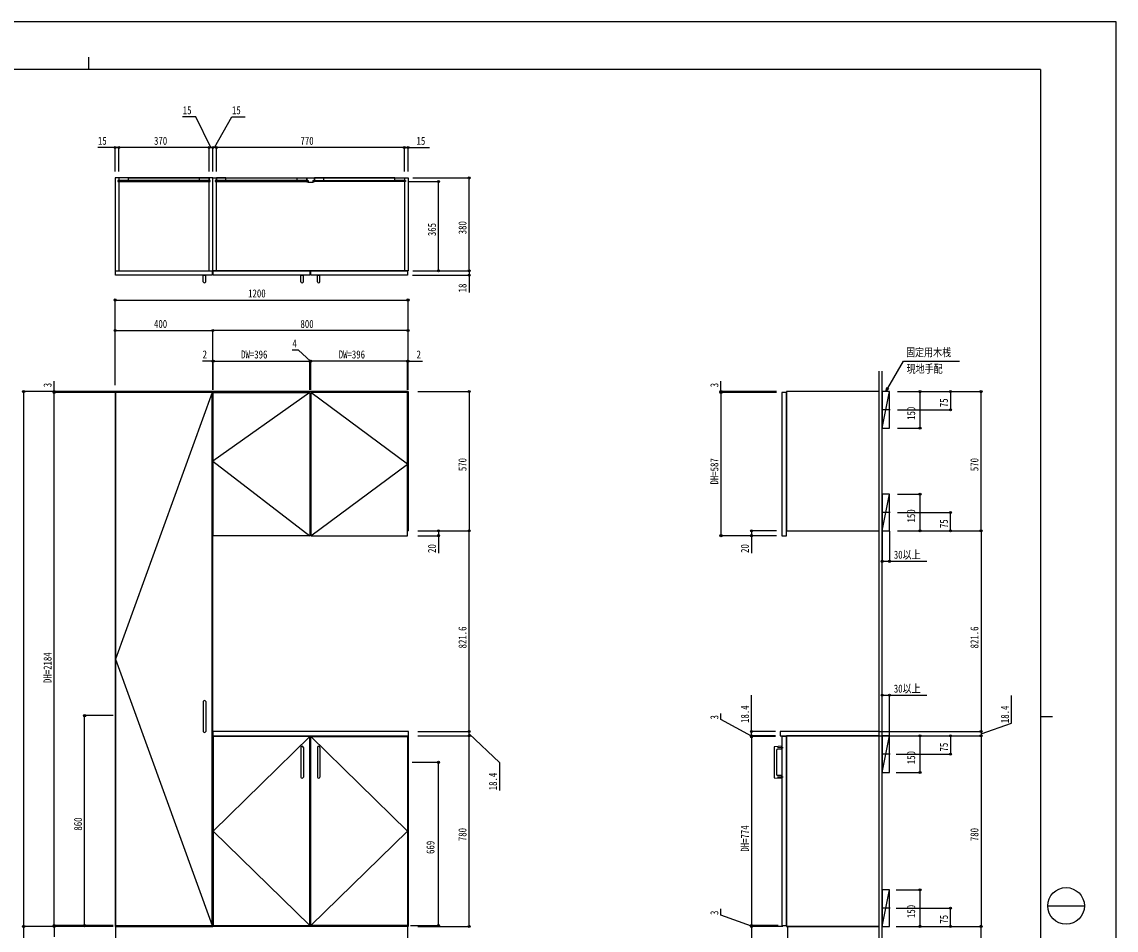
# Model space of a CAD drawing. Units: millimetres, scale not verified. Extents: x -4205 to 4205, y -2970 to 2970.
# Drawn here: x -278 to 4205, y -749 to 2970 of the extents above; entities that cross this region are included whole.
import ezdxf
from ezdxf.enums import TextEntityAlignment as Align

# ---------------------------------------------------------------- set-up
doc = ezdxf.new("R2010")
doc.units = ezdxf.units.MM
doc.header["$LTSCALE"] = 20
for name, color, linetype in [('0-2_YKK_11', 7, 'Continuous'), ('0-3_YKK_12', 2, 'Continuous'), ('0-4_YKK_13', 4, 'Continuous'), ('0-5_YKK_D', 6, 'Continuous'), ('0-6_YKK_ZWAK', 7, 'Continuous'), ('0-7_YSS_K', 3, 'Continuous')]:
    doc.layers.add(name, color=color, linetype=linetype)
doc.styles.add('ＭＳ ゴシック', font='')
doc.styles.get('ＭＳ ゴシック').set_extended_font_data('MS Gothic')

msp = doc.modelspace()

# ---------------------------------------------------------------- linework, layer by layer
at = {"layer": '0-2_YKK_11'}
msp.add_line((906.03, 886), (902.03, 886), dxfattribs=at)
at = {"layer": '0-3_YKK_12'}
for p, q in [((119.02, 2331), (119.02, 2320.5)), ((119.02, 2316.5), (119.02, 1951)), ((158.52, 2331), (449.52, 2331)), ((489.02, 2320.5), (489.02, 2331)), ((489.02, 1951), (489.02, 2316.5)), ((519.02, 2320.5), (519.02, 2331)), ((519.02, 1951), (519.02, 2316.5)), ((558.02, 2331), (849.02, 2331)), ((889.02, 2331), (919.02, 2331)), ((889.02, 2331), (889.02, 2321)), ((889.02, 2321), (894.52, 2321)), ((889.02, 2316), (894.52, 2316)), ((889.02, 2316), (889.02, 2315)), ((889.02, 2315), (894.52, 2314)), ((894.52, 2321), (894.52, 2316)), ((894.52, 2314), (913.52, 2314)), ((913.52, 2321), (919.02, 2321)), ((913.52, 2321), (913.52, 2316)), ((913.52, 2316), (919.02, 2316)), ((913.52, 2314), (919.02, 2315)), ((919.02, 2331), (919.02, 2321)), ((919.02, 2316), (919.02, 2315)), ((1250.02, 2331), (959.02, 2331)), ((1289.02, 2331), (1289.02, 2320.5)), ((1289.02, 2316.5), (1289.02, 1951)), ((1304.02, 1456), (1304.02, 886)), ((3279.31, 1381), (3243.73, 1381)), ((3279.31, 961), (3243.73, 961)), ((504.02, 886), (506.03, 886)), ((1302.03, 886), (1304.02, 886)), ((3279.31, -29), (3243.73, -29)), ((3279.31, -659), (3243.73, -659))]:
    msp.add_line(p, q, dxfattribs=at)
for points in [[(104.02, 1951), (504.02, 1951), (504.02, 2331), (104.02, 2331)], [(114.52, 2316.5), (493.52, 2316.5), (493.52, 2320.5), (114.52, 2320.5)], [(119.02, 2320.5), (158.02, 2320.5), (158.02, 2331), (119.02, 2331)], [(489.02, 2320.5), (450.02, 2320.5), (450.02, 2331), (489.02, 2331)], [(1304.02, 1951), (504.02, 1951), (504.02, 2331), (1304.02, 2331)], [(514.02, 2316.5), (893.02, 2316.5), (893.02, 2320.5), (514.02, 2320.5)], [(519.02, 2320.5), (558.02, 2320.5), (558.02, 2331), (519.02, 2331)], [(888.02, 2320.5), (849.02, 2320.5), (849.02, 2331), (888.02, 2331)], [(1294.02, 2316.5), (915.02, 2316.5), (915.02, 2320.5), (1294.02, 2320.5)], [(920.02, 2320.5), (959.02, 2320.5), (959.02, 2331), (920.02, 2331)], [(1289.02, 2320.5), (1250.02, 2320.5), (1250.02, 2331), (1289.02, 2331)], [(502.02, 1933), (106.02, 1933), (106.02, 1951), (502.02, 1951)], [(902.02, 1933), (506.02, 1933), (506.02, 1951), (902.02, 1951)], [(1302.02, 1933), (906.02, 1933), (906.02, 1951), (1302.02, 1951)], [(104.02, -734), (504.02, -734), (504.02, 1456), (104.02, 1456)], [(106.02, -731), (502.02, -731), (502.02, 1453), (106.02, 1453)], [(902.03, 866), (506.03, 866), (506.03, 1453), (902.03, 1453)], [(906.03, 866), (1302.03, 866), (1302.03, 1453), (906.03, 1453)], [(2836.02, 866), (2854.02, 866), (2854.02, 1453), (2836.02, 1453)], [(2854.02, 886), (3234.02, 886), (3234.02, 1456), (2854.02, 1456)], [(504.02, 46), (1305.52, 46), (1305.52, 64.4), (504.02, 64.4)], [(1304.02, -734), (504.02, -734), (504.02, 46), (1304.02, 46)], [(2829.02, 46), (3234.02, 46), (3234.02, 64.4), (2829.02, 64.4)], [(2854.02, -734), (3234.02, -734), (3234.02, 46), (2854.02, 46)], [(506.02, -731), (902.02, -731), (902.02, 43), (506.02, 43)], [(1302.02, -731), (906.02, -731), (906.02, 43), (1302.02, 43)], [(2836.02, -731), (2854.02, -731), (2854.02, 43), (2836.02, 43)], [(105.02, -804), (1303.02, -804), (1303.02, -734), (105.02, -734)], [(2858.02, -804), (3234.02, -804), (3234.02, -734), (2858.02, -734)]]:
    msp.add_lwpolyline(points, close=True, dxfattribs=at)
for points in [[(502.02, 1453), (106.02, 361), (502.02, -731)], [(1304.02, 886), (1304.02, 1456), (504.02, 1456), (504.02, 886)], [(902.03, 1453), (504.02, 1171), (902.03, 866)], [(906.03, 866), (1302.03, 1159.5), (906.03, 1453)], [(902.02, -731), (506.02, -344), (902.02, 43)], [(906.02, 43), (1302.02, -344), (906.02, -731)]]:
    msp.add_lwpolyline(points, dxfattribs=at)
at = {"layer": '0-4_YKK_13'}
for p, q in [((465.02, 1933), (475.02, 1933)), ((465.02, 1905.34), (465.02, 1933)), ((475.02, 1905.34), (475.02, 1933)), ((865.02, 1933), (875.02, 1933)), ((865.02, 1905.34), (865.02, 1933)), ((875.02, 1905.34), (875.02, 1933)), ((933.02, 1933), (943.02, 1933)), ((933.02, 1905.34), (933.02, 1933)), ((943.02, 1905.34), (943.02, 1933)), ((465.02, 186.43), (465.02, 64.11)), ((475.02, 186.43), (475.02, 64.11)), ((2804.02, 0.41), (2804.02, -124.4)), ((2836.02, 3.51), (2805.44, 1.91)), ((2836.02, -7.51), (2836.02, 3.51)), ((865.02, -0.84), (865.02, -123.16)), ((875.02, -0.84), (875.02, -123.16)), ((933.02, -0.84), (933.02, -123.16)), ((943.02, -0.84), (943.02, -123.16)), ((2815.02, -113.49), (2815.02, -10.5)), ((2816.92, -8.51), (2836.02, -7.51)), ((2817.97, -2), (2841.12, -2)), ((2817.97, -122), (2841.12, -122))]:
    msp.add_line(p, q, dxfattribs=at)
msp.add_lwpolyline([(2805.44, -125.9), (2836.02, -127.51), (2836.02, -116.49), (2816.92, -115.49)], dxfattribs=at)
for centre, radius, start, end in [((470.02, 1906.05), 5.05, 188.0693, 351.9307), ((870.02, 1906.05), 5.05, 188.0693, 351.9307), ((938.02, 1906.05), 5.05, 188.0693, 351.9307), ((470.02, 185.73), 5.05, 8.0102, 171.9898), ((470.02, 64.81), 5.05, 188.0102, 351.9898), ((870.02, -1.54), 5.05, 8.0102, 171.9898), ((938.02, -1.54), 5.05, 8.0102, 171.9898), ((2805.52, 0.41), 1.5, 92.7637, 180.21124), ((2817.02, -10.5), 2, 93.19527, 179.79522), ((870.02, -122.45), 5.05, 188.0102, 351.9898), ((938.02, -122.45), 5.05, 188.0102, 351.9898), ((2805.52, -124.4), 1.5, 179.7637, 267.21124), ((2817.02, -113.49), 2, 180.19527, 266.79522)]:
    msp.add_arc(centre, radius, start, end, dxfattribs=at)
at = {"layer": '0-5_YKK_D'}
for p, q in [((104.02, 2357.1), (104.02, 2457)), ((119.02, 2357.1), (119.02, 2457)), ((119.02, 2357.1), (119.02, 2457)), ((489.02, 2456), (119.02, 2456)), ((489.02, 2357.1), (489.02, 2457)), ((489.02, 2357.1), (489.02, 2457)), ((504.02, 2456), (489.02, 2456)), ((504.02, 2357.1), (504.02, 2457)), ((504.02, 2357.1), (504.02, 2457)), ((519.02, 2456), (504.02, 2456)), ((519.02, 2357.1), (519.02, 2457)), ((519.02, 2357.1), (519.02, 2457)), ((1289.02, 2456), (519.02, 2456)), ((1289.02, 2357.1), (1289.02, 2457)), ((1289.02, 2357.1), (1289.02, 2457)), ((1304.02, 2357.1), (1304.02, 2457)), ((1309.02, 2316), (1430.02, 2316)), ((1324.02, 2331), (1555.02, 2331)), ((1429.02, 1951), (1429.02, 2316)), ((1554.02, 1951), (1554.02, 2331)), ((1322.02, 1933), (1555.02, 1933)), ((1324.02, 1951), (1555.02, 1951)), ((1324.02, 1951), (1555.02, 1951)), ((1324.02, 1951), (1430.02, 1951)), ((104.02, 1482.24), (104.02, 1832)), ((104.02, 1831), (1304.02, 1831)), ((1304.02, 1482.24), (1304.02, 1832)), ((104.02, 1482.24), (104.02, 1707)), ((104.02, 1706), (504.02, 1706)), ((504.02, 1482.24), (504.02, 1707)), ((504.02, 1462.64), (504.02, 1707)), ((1304.02, 1706), (504.02, 1706)), ((1304.02, 1462.64), (1304.02, 1707)), ((504.02, 1462.64), (504.02, 1582)), ((506.02, 1462.64), (506.02, 1582)), ((506.02, 1462.64), (506.02, 1582)), ((506.02, 1581), (902.02, 1581)), ((902.02, 1462.64), (902.02, 1582)), ((902.02, 1462.64), (902.02, 1582)), ((906.02, 1581), (902.02, 1581)), ((906.02, 1462.64), (906.02, 1582)), ((906.02, 1462.64), (906.02, 1582)), ((1302.02, 1581), (906.02, 1581)), ((1302.02, 1462.64), (1302.02, 1582)), ((1302.02, 1462.64), (1302.02, 1582)), ((1304.02, 1462.64), (1304.02, 1582)), ((86.33, 1456), (-271.98, 1456)), ((-270.98, 1456), (-270.98, -734)), ((103.02, 1456), (-146.98, 1456)), ((86.33, 1453), (-146.98, 1453)), ((105.02, 1453), (-146.98, 1453)), ((-145.98, -731), (-145.98, 1453)), ((1343.82, 1456), (1555.02, 1456)), ((1554.02, 1456), (1554.02, 886)), ((2813.42, 1456), (2585.02, 1456)), ((2813.42, 1453), (2585.02, 1453)), ((2813.42, 1453), (2585.02, 1453)), ((2586.02, 1453), (2586.02, 866)), ((3309.2, 1456), (3402.52, 1456)), ((3309.2, 1456), (3527.52, 1456)), ((3309.2, 1456), (3652.52, 1456)), ((3401.52, 1306), (3401.52, 1456)), ((3526.52, 1456), (3526.52, 1381)), ((3651.52, 886), (3651.52, 1456)), ((3309.2, 1381), (3527.52, 1381)), ((3309.2, 1306), (3402.52, 1306)), ((3309.2, 1036), (3402.52, 1036)), ((3401.52, 886), (3401.52, 1036)), ((3309.2, 961), (3527.52, 961)), ((3526.52, 886), (3526.52, 961)), ((1343.82, 886), (1555.02, 886)), ((1343.82, 886), (1555.02, 886)), ((1343.82, 886), (1430.02, 886)), ((1343.82, 866), (1430.02, 866)), ((1554.02, 64.4), (1554.02, 886)), ((2813.42, 866), (2585.02, 866)), ((2813.42, 886), (2710.02, 886)), ((2813.42, 866), (2710.02, 866)), ((3246.52, 885), (3246.52, 760)), ((3276.52, 885), (3276.52, 760)), ((3309.2, 886), (3402.52, 886)), ((3309.2, 886), (3527.52, 886)), ((3309.2, 886), (3652.52, 886)), ((3309.2, 886), (3652.52, 886)), ((3651.52, 886), (3651.52, 64.4)), ((3246.52, 193.91), (3246.52, 213.55)), ((3276.52, 47), (3276.52, 213.55)), ((96.02, 129), (-21.98, 129)), ((-20.98, -731), (-20.98, 129)), ((1343.82, 64.4), (1555.02, 64.4)), ((1343.82, 64.4), (1555.02, 64.4)), ((1343.82, 46), (1555.02, 46)), ((1343.82, 46), (1555.02, 46)), ((1554.02, 46), (1554.02, 64.4)), ((1554.02, -734), (1554.02, 46)), ((2809.23, 64.4), (2710.02, 64.4)), ((2809.23, 46), (2710.02, 46)), ((2809.23, 46), (2710.02, 46)), ((2711.02, 46), (2711.02, 43)), ((3235.02, 64.4), (3652.52, 64.4)), ((3235.02, 46), (3652.52, 46)), ((3303.68, 46), (3402.52, 46)), ((3303.68, 46), (3652.52, 46)), ((3303.68, 46), (3527.52, 46)), ((3309.2, 64.4), (3652.52, 64.4)), ((3401.52, -104), (3401.52, 46)), ((3526.52, 46), (3526.52, -29)), ((3651.52, 64.4), (3651.52, 46)), ((3651.52, 46), (3651.52, -734)), ((2809.23, 43), (2710.02, 43)), ((2795.23, 43), (2710.02, 43)), ((2711.02, 43), (2711.02, -731)), ((3303.68, -29), (3527.52, -29)), ((1321.02, -62), (1430.02, -62)), ((1429.02, -731), (1429.02, -62)), ((3303.68, -104), (3402.52, -104)), ((3303.68, -584), (3402.52, -584)), ((3401.52, -734), (3401.52, -584)), ((3303.68, -659), (3527.52, -659)), ((3526.52, -734), (3526.52, -659)), ((86.33, -734), (-271.98, -734)), ((96.02, -734), (-271.98, -734)), ((-270.98, -734), (-270.98, -804)), ((86.33, -731), (-146.98, -731)), ((86.33, -731), (-146.98, -731)), ((86.33, -734), (-146.98, -734)), ((96.02, -731), (-21.98, -731)), ((1314.02, -731), (1430.02, -731)), ((1343.82, -734), (1555.02, -734)), ((2821.02, -731), (2710.02, -731)), ((2821.02, -731), (2710.02, -731)), ((2839.02, -734), (2710.02, -734)), ((2839.02, -734), (2710.02, -734)), ((2711.02, -731), (2711.02, -734)), ((2711.02, -734), (2711.02, -804)), ((3303.68, -734), (3402.52, -734)), ((3303.68, -734), (3652.52, -734)), ((3303.68, -734), (3527.52, -734)), ((3314.78, -734), (3652.52, -734)), ((3651.52, -804), (3651.52, -734))]:
    msp.add_line(p, q, dxfattribs=at)
for points in [[(496.52, 2456), (434.51, 2581), (380.11, 2581)], [(511.52, 2456), (581.76, 2581), (636.16, 2581)], [(119.02, 2456), (104.02, 2456), (32.62, 2456)], [(1289.02, 2456), (1304.02, 2456), (1392.42, 2456)], [(1554.02, 1951), (1554.02, 1933), (1554.02, 1861.6)], [(904.02, 1581), (855.13, 1626), (829.53, 1626)], [(506.02, 1581), (504.02, 1581), (461.42, 1581)], [(1302.02, 1581), (1304.02, 1581), (1363.62, 1581)], [(3261.52, 1456), (3270.02, 1470.72), (3333.69, 1581), (3563.98, 1581)], [(-145.98, 1453), (-145.98, 1456), (-145.98, 1498.6)], [(2586.02, 1453), (2586.02, 1456), (2586.02, 1498.6)], [(3273.96, 1468.45), (3261.52, 1456), (3266.07, 1473)], [(1429.02, 886), (1429.02, 866), (1429.02, 794.6)], [(2711.02, 886), (2711.02, 866), (2711.02, 794.6)], [(3246.52, 761), (3276.52, 761), (3429.52, 761)], [(2711.02, 46), (2711.02, 64.4), (2711.02, 212.8)], [(3246.52, 212.55), (3276.52, 212.55), (3429.52, 212.55)], [(3651.52, 55.2), (3776.52, 97.6), (3776.52, 212)], [(2711.02, 44.5), (2586.02, 112.66), (2586.02, 138.26)], [(1554.02, 55.2), (1679.02, -62.97), (1679.02, -177.37)], [(2711.02, -732.5), (2586.02, -688.01), (2586.02, -662.41)], [(-145.98, -731), (-145.98, -734), (-145.98, -776.6)]]:
    msp.add_lwpolyline(points, dxfattribs=at)
for centre in [(104.02, 2456), (119.02, 2456), (119.02, 2456), (489.02, 2456), (489.02, 2456), (504.02, 2456), (504.02, 2456), (519.02, 2456), (519.02, 2456), (1289.02, 2456), (1289.02, 2456), (1304.02, 2456), (1554.02, 2331), (1429.02, 2316), (1429.02, 1951), (1554.02, 1951), (1554.02, 1951), (1554.02, 1933), (104.02, 1831), (1304.02, 1831), (104.02, 1706), (504.02, 1706), (504.02, 1706), (1304.02, 1706), (504.02, 1581), (506.02, 1581), (506.02, 1581), (902.02, 1581), (902.02, 1581), (906.02, 1581), (906.02, 1581), (1302.02, 1581), (1302.02, 1581), (1304.02, 1581), (-270.98, 1456), (-145.98, 1456), (-145.98, 1453), (-145.98, 1453), (1554.02, 1456), (2586.02, 1456), (2586.02, 1453), (2586.02, 1453), (3401.52, 1456), (3526.52, 1456), (3651.52, 1456), (3526.52, 1381), (3401.52, 1306), (3401.52, 1036), (3526.52, 961), (1429.02, 886), (1429.02, 866), (1554.02, 886), (1554.02, 886), (2586.02, 866), (2711.02, 886), (2711.02, 866), (3401.52, 886), (3526.52, 886), (3651.52, 886), (3651.52, 886), (3246.52, 761), (3276.52, 761), (3246.52, 212.55), (3276.52, 212.55), (-20.98, 129), (1554.02, 64.4), (1554.02, 64.4), (1554.02, 46), (1554.02, 46), (2711.02, 64.4), (2711.02, 46), (2711.02, 46), (2711.02, 43), (2711.02, 43), (3401.52, 46), (3526.52, 46), (3651.52, 64.4), (3651.52, 64.4), (3651.52, 46), (3651.52, 46), (3526.52, -29), (1429.02, -62), (3401.52, -104), (3401.52, -584), (3526.52, -659), (-270.98, -734), (-270.98, -734), (-145.98, -731), (-145.98, -731), (-145.98, -734), (-20.98, -731), (1429.02, -731), (1554.02, -734), (2711.02, -731), (2711.02, -731), (2711.02, -734), (2711.02, -734), (3401.52, -734), (3526.52, -734), (3651.52, -734), (3651.52, -734)]:
    msp.add_circle(centre, 4.25, dxfattribs=at)
at = {"layer": '0-6_YKK_ZWAK'}
for p, q in [((-4.98, 2825), (-4.98, 2775)), ((3895.02, 2775), (-3904.98, 2775)), ((3895.02, 2775), (3895.02, -2525)), ((3895.02, 125), (3945.02, 125)), ((3925.02, -650), (4075.02, -650))]:
    msp.add_line(p, q, dxfattribs=at)
msp.add_lwpolyline([(-4205, -2970), (4205, -2970), (4205, 2970), (-4205, 2970)], close=True, dxfattribs=at)
msp.add_circle((4000.02, -650), 75, dxfattribs=at)
at = {"layer": '0-7_YSS_K'}
for p, q in [((3234.02, -1102), (3234.02, 1539.81)), ((3246.52, -1102), (3246.52, 1539.81)), ((3246.52, 1306), (3276.52, 1456)), ((3246.52, 886), (3276.52, 1036)), ((3246.52, -104), (3276.52, 46)), ((3246.52, -734), (3276.52, -584))]:
    msp.add_line(p, q, dxfattribs=at)
for points in [[(3246.52, 1306), (3276.52, 1306), (3276.52, 1456), (3246.52, 1456)], [(3246.52, 886), (3276.52, 886), (3276.52, 1036), (3246.52, 1036)], [(3246.52, -104), (3276.52, -104), (3276.52, 46), (3246.52, 46)], [(3246.52, -734), (3276.52, -734), (3276.52, -584), (3246.52, -584)]]:
    msp.add_lwpolyline(points, close=True, dxfattribs=at)

# ---------------------------------------------------------------- texts
at = {"layer": '0-5_YKK_D', "style": 'ＭＳ ゴシック', "width": 0.8}
for s, p in [('15', (380.91, 2581.8)), ('15', (582.56, 2581.8)), ('15', (33.42, 2456.8)), ('370', (263.22, 2456.8)), ('770', (863.22, 2456.8)), ('15', (1338.82, 2456.8)), ('1200', (648.82, 1831.8)), ('400', (263.22, 1706.8)), ('800', (863.22, 1706.8)), ('4', (830.33, 1626.8)), ('2', (462.22, 1581.8)), ('DW=396', (620.02, 1581.8)), ('DW=396', (1020.02, 1581.8)), ('2', (1338.82, 1581.8)), ('固定用木桟', (3344.26, 1590.42)), ('現地手配', (3346.66, 1522.92)), ('30以上', (3294.32, 761.8)), ('30以上', (3294.32, 213.35))]:
    msp.add_text(s, height=32.99, dxfattribs=at).set_placement(p, align=Align.BOTTOM_LEFT)
for s, p in [('380', (1553.22, 2100.2)), ('365', (1428.22, 2092.7)), ('18', (1553.22, 1862.4)), ('3', (-146.78, 1473.8)), ('3', (2585.22, 1473.8)), ('150', (3391.52, 1340.2)), ('75', (3525.72, 1392.1)), ('570', (1553.22, 1130.2)), ('DH=587', (2585.22, 1075.5)), ('570', (3650.72, 1130.2)), ('150', (3391.52, 920.2)), ('75', (3525.72, 897.1)), ('20', (1428.22, 795.4)), ('20', (2710.22, 795.4)), ('821.6', (1553.22, 404.4)), ('821.6', (3650.72, 404.4)), ('DH=2184', (-146.78, 262.6)), ('18.4', (2710.22, 99.2)), ('18.4', (3775.72, 98.4)), ('3', (2585.22, 113.46)), ('75', (3525.72, -17.9)), ('150', (3391.52, -69.8)), ('18.4', (1678.22, -176.57)), ('860', (-21.78, -341.8)), ('780', (1553.22, -384.8)), ('DH=774', (2710.22, -428)), ('780', (3650.72, -384.8)), ('669', (1422.02, -437.3)), ('3', (2585.22, -687.21)), ('150', (3391.52, -699.8)), ('75', (3525.72, -722.9))]:
    msp.add_text(s, height=32.99, rotation=90, dxfattribs=at).set_placement(p, align=Align.BOTTOM_LEFT)

doc.saveas('drawing.dxf')
